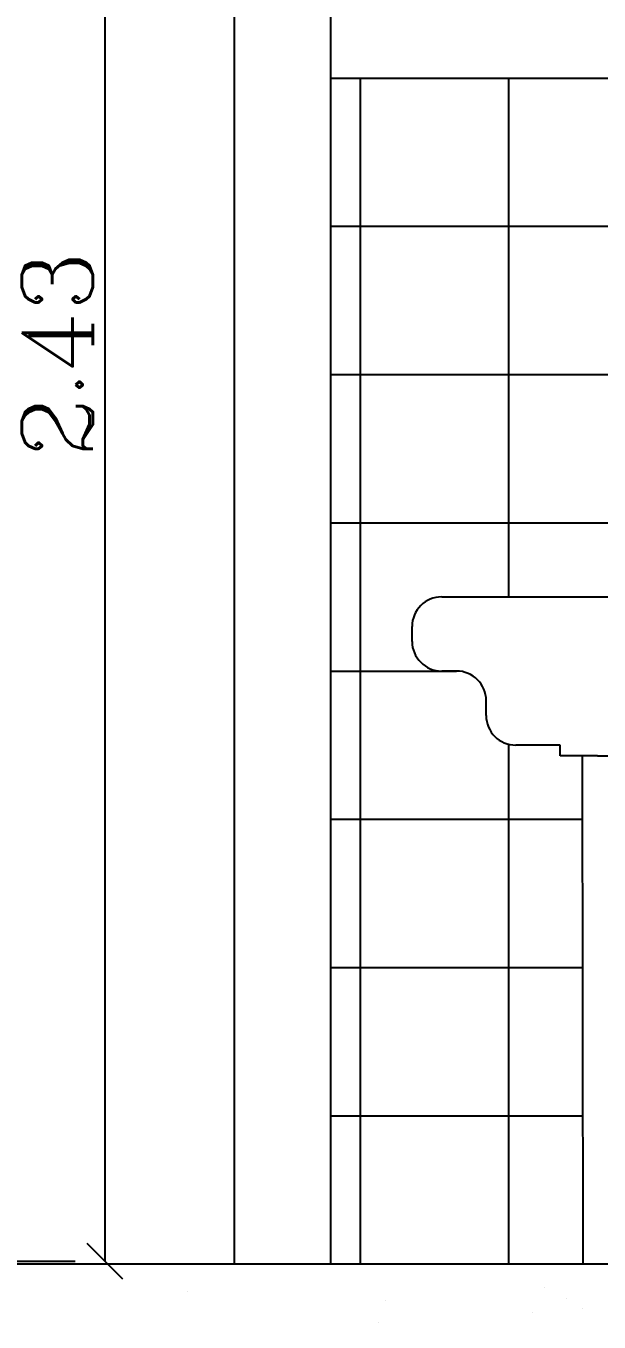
# Model space of a CAD drawing. Extents: x -43 to 70, y -5 to 23.
# Drawn here: x 29.787 to 30.56, y 11.574 to 13.322 of the extents above; entities that cross this region are included whole.
import ezdxf

# ---------------------------------------------------------------- set-up
doc = ezdxf.new("R2010")
doc.units = 0
doc.header["$LTSCALE"] = 20
doc.layers.get('0').update_dxf_attribs({"color": 5, "linetype": 'CONTINUOUS'})
doc.layers.get('DEFPOINTS').update_dxf_attribs({"linetype": 'CONTINUOUS'})
for name, color, linetype in [('AZULEJOS', 30, 'CONTINUOUS'), ('CONTRAPIS', 1, 'CONTINUOUS'), ('COTAS', 244, 'CONTINUOUS'), ('LOUÇA', 5, 'CONTINUOUS'), ('PAREDE', 7, 'CONTINUOUS'), ('TEXTO', 1, 'CONTINUOUS')]:
    doc.layers.add(name, color=color, linetype=linetype)
doc.styles.add('ROMANC', font='romanc')
doc.dimstyles.new('ISO-25', dxfattribs={"dimscale": 0.8, "dimtxt": 0.12, "dimasz": 0.06, "dimexe": 0.05, "dimexo": 0.5, "dimgap": 0.02, "dimtad": 1, "dimtoh": 1, "dimzin": 1, "dimtxsty": 'ROMANC', "dimblk1": 'OBLIQUE', "dimblk2": 'OBLIQUE', "dimsah": 1, "dimcen": 0.12, "dimclrd": 244, "dimclre": 244, "dimclrt": 244, "dimazin": 3, "dimtfac": 1, "dimtdec": 4, "dimtmove": 0, "dimatfit": 3, "dimtvp": 1, "dimtolj": 1, "dimtzin": 0})

# ---------------------------------------------------------------- blocks, each defined once
blk = doc.blocks.new('*X164')
at = {"color": 0, "linetype": 'CONTINUOUS'}
blk.add_line((30.4867, 11.6203), (30.4867, 11.6203), dxfattribs=at)
blk = doc.blocks.new('*X165')
at = {"color": 0, "linetype": 'CONTINUOUS'}
for p, q in [((30.0047, 11.6141), (30.0047, 11.6141)), ((30.2716, 11.6028), (30.2716, 11.6028)), ((30.5158, 11.6055), (30.5158, 11.6055)), ((30.4705, 11.587), (30.4705, 11.587)), ((30.5385, 11.5915), (30.5385, 11.5915)), ((30.2632, 11.5735), (30.2632, 11.5735))]:
    blk.add_line(p, q, dxfattribs=at)
blk = doc.blocks.new('*X166')
at = {"color": 0, "linetype": 'CONTINUOUS'}
blk.add_line((30.4867, 11.6203), (30.4867, 11.6203), dxfattribs=at)
blk = doc.blocks.new('*X167')
at = {"color": 0, "linetype": 'CONTINUOUS'}
for p, q in [((30.0047, 11.6141), (30.0047, 11.6141)), ((30.2716, 11.6028), (30.2716, 11.6028)), ((30.5158, 11.6055), (30.5158, 11.6055)), ((30.4705, 11.587), (30.4705, 11.587)), ((30.5385, 11.5915), (30.5385, 11.5915)), ((30.2632, 11.5735), (30.2632, 11.5735))]:
    blk.add_line(p, q, dxfattribs=at)
blk = doc.blocks.new('*X168')
at = {"color": 0, "linetype": 'CONTINUOUS'}
blk.add_line((30.4867, 11.6203), (30.4867, 11.6203), dxfattribs=at)
blk = doc.blocks.new('*X169')
at = {"color": 0, "linetype": 'CONTINUOUS'}
for p, q in [((30.0047, 11.6141), (30.0047, 11.6141)), ((30.2716, 11.6028), (30.2716, 11.6028)), ((30.5158, 11.6055), (30.5158, 11.6055)), ((30.4705, 11.587), (30.4705, 11.587)), ((30.5385, 11.5915), (30.5385, 11.5915)), ((30.2632, 11.5735), (30.2632, 11.5735))]:
    blk.add_line(p, q, dxfattribs=at)
blk = doc.blocks.new('*X170')
at = {"color": 0, "linetype": 'CONTINUOUS'}
blk.add_line((30.4867, 11.6203), (30.4867, 11.6203), dxfattribs=at)
blk = doc.blocks.new('*X171')
at = {"color": 0, "linetype": 'CONTINUOUS'}
for p, q in [((30.0047, 11.6141), (30.0047, 11.6141)), ((30.2716, 11.6028), (30.2716, 11.6028)), ((30.5158, 11.6055), (30.5158, 11.6055)), ((30.4705, 11.587), (30.4705, 11.587)), ((30.5385, 11.5915), (30.5385, 11.5915)), ((30.2632, 11.5735), (30.2632, 11.5735))]:
    blk.add_line(p, q, dxfattribs=at)
blk = doc.blocks.new('*X172')
at = {"color": 0, "linetype": 'CONTINUOUS'}
blk.add_line((30.4867, 11.6203), (30.4867, 11.6203), dxfattribs=at)
blk = doc.blocks.new('*X173')
at = {"color": 0, "linetype": 'CONTINUOUS'}
for p, q in [((30.0047, 11.6141), (30.0047, 11.6141)), ((30.2716, 11.6028), (30.2716, 11.6028)), ((30.5158, 11.6055), (30.5158, 11.6055)), ((30.4705, 11.587), (30.4705, 11.587)), ((30.5385, 11.5915), (30.5385, 11.5915)), ((30.2632, 11.5735), (30.2632, 11.5735))]:
    blk.add_line(p, q, dxfattribs=at)
blk = doc.blocks.new('*X174')
at = {"color": 0, "linetype": 'CONTINUOUS'}
blk.add_line((30.4867, 11.6203), (30.4867, 11.6203), dxfattribs=at)
blk = doc.blocks.new('*X175')
at = {"color": 0, "linetype": 'CONTINUOUS'}
for p, q in [((30.0047, 11.6141), (30.0047, 11.6141)), ((30.2716, 11.6028), (30.2716, 11.6028)), ((30.5158, 11.6055), (30.5158, 11.6055)), ((30.4705, 11.587), (30.4705, 11.587)), ((30.5385, 11.5915), (30.5385, 11.5915)), ((30.2632, 11.5735), (30.2632, 11.5735))]:
    blk.add_line(p, q, dxfattribs=at)
blk = doc.blocks.new('*X176')
at = {"color": 0, "linetype": 'CONTINUOUS'}
blk.add_line((30.4867, 11.6203), (30.4867, 11.6203), dxfattribs=at)
blk = doc.blocks.new('*X177')
at = {"color": 0, "linetype": 'CONTINUOUS'}
for p, q in [((30.0047, 11.6141), (30.0047, 11.6141)), ((30.2716, 11.6028), (30.2716, 11.6028)), ((30.5158, 11.6055), (30.5158, 11.6055)), ((30.4705, 11.587), (30.4705, 11.587)), ((30.5385, 11.5915), (30.5385, 11.5915)), ((30.2632, 11.5735), (30.2632, 11.5735))]:
    blk.add_line(p, q, dxfattribs=at)
blk = doc.blocks.new('*X178')
at = {"color": 0, "linetype": 'CONTINUOUS'}
blk.add_line((30.4867, 11.6203), (30.4867, 11.6203), dxfattribs=at)
blk = doc.blocks.new('*X179')
at = {"color": 0, "linetype": 'CONTINUOUS'}
for p, q in [((30.0047, 11.6141), (30.0047, 11.6141)), ((30.2716, 11.6028), (30.2716, 11.6028)), ((30.5158, 11.6055), (30.5158, 11.6055)), ((30.4705, 11.587), (30.4705, 11.587)), ((30.5385, 11.5915), (30.5385, 11.5915)), ((30.2632, 11.5735), (30.2632, 11.5735))]:
    blk.add_line(p, q, dxfattribs=at)
blk = doc.blocks.new('*X180')
at = {"color": 0, "linetype": 'CONTINUOUS'}
blk.add_line((30.4867, 11.6203), (30.4867, 11.6203), dxfattribs=at)
blk = doc.blocks.new('*X181')
at = {"color": 0, "linetype": 'CONTINUOUS'}
for p, q in [((30.0047, 11.6141), (30.0047, 11.6141)), ((30.2716, 11.6028), (30.2716, 11.6028)), ((30.5158, 11.6055), (30.5158, 11.6055)), ((30.4705, 11.587), (30.4705, 11.587)), ((30.5385, 11.5915), (30.5385, 11.5915)), ((30.2632, 11.5735), (30.2632, 11.5735))]:
    blk.add_line(p, q, dxfattribs=at)
blk = doc.blocks.new('*X182')
at = {"color": 0, "linetype": 'CONTINUOUS'}
blk.add_line((30.4867, 11.6203), (30.4867, 11.6203), dxfattribs=at)
blk = doc.blocks.new('*X183')
at = {"color": 0, "linetype": 'CONTINUOUS'}
for p, q in [((30.0047, 11.6141), (30.0047, 11.6141)), ((30.2716, 11.6028), (30.2716, 11.6028)), ((30.5158, 11.6055), (30.5158, 11.6055)), ((30.4705, 11.587), (30.4705, 11.587)), ((30.5385, 11.5915), (30.5385, 11.5915)), ((30.2632, 11.5735), (30.2632, 11.5735))]:
    blk.add_line(p, q, dxfattribs=at)
blk = doc.blocks.new('*X184')
at = {"color": 0, "linetype": 'CONTINUOUS'}
blk.add_line((30.4867, 11.6203), (30.4867, 11.6203), dxfattribs=at)
blk = doc.blocks.new('*X185')
at = {"color": 0, "linetype": 'CONTINUOUS'}
for p, q in [((30.0047, 11.6141), (30.0047, 11.6141)), ((30.2716, 11.6028), (30.2716, 11.6028)), ((30.5158, 11.6055), (30.5158, 11.6055)), ((30.4705, 11.587), (30.4705, 11.587)), ((30.5385, 11.5915), (30.5385, 11.5915)), ((30.2632, 11.5735), (30.2632, 11.5735))]:
    blk.add_line(p, q, dxfattribs=at)
blk = doc.blocks.new('*X186')
at = {"color": 0, "linetype": 'CONTINUOUS'}
blk.add_line((30.4867, 11.6203), (30.4867, 11.6203), dxfattribs=at)
blk = doc.blocks.new('*X187')
at = {"color": 0, "linetype": 'CONTINUOUS'}
for p, q in [((30.0047, 11.6141), (30.0047, 11.6141)), ((30.2716, 11.6028), (30.2716, 11.6028)), ((30.5158, 11.6055), (30.5158, 11.6055)), ((30.4705, 11.587), (30.4705, 11.587)), ((30.5385, 11.5915), (30.5385, 11.5915)), ((30.2632, 11.5735), (30.2632, 11.5735))]:
    blk.add_line(p, q, dxfattribs=at)
blk = doc.blocks.new('*X188')
at = {"color": 0, "linetype": 'CONTINUOUS'}
blk.add_line((30.4867, 11.6203), (30.4867, 11.6203), dxfattribs=at)
blk = doc.blocks.new('*X189')
at = {"color": 0, "linetype": 'CONTINUOUS'}
for p, q in [((30.0047, 11.6141), (30.0047, 11.6141)), ((30.2716, 11.6028), (30.2716, 11.6028)), ((30.5158, 11.6055), (30.5158, 11.6055)), ((30.4705, 11.587), (30.4705, 11.587)), ((30.5385, 11.5915), (30.5385, 11.5915)), ((30.2632, 11.5735), (30.2632, 11.5735))]:
    blk.add_line(p, q, dxfattribs=at)
blk = doc.blocks.new('*X190')
at = {"color": 0, "linetype": 'CONTINUOUS'}
blk.add_line((30.4867, 11.6203), (30.4867, 11.6203), dxfattribs=at)
blk = doc.blocks.new('*X191')
at = {"color": 0, "linetype": 'CONTINUOUS'}
for p, q in [((30.0047, 11.6141), (30.0047, 11.6141)), ((30.2716, 11.6028), (30.2716, 11.6028)), ((30.5158, 11.6055), (30.5158, 11.6055)), ((30.4705, 11.587), (30.4705, 11.587)), ((30.5385, 11.5915), (30.5385, 11.5915)), ((30.2632, 11.5735), (30.2632, 11.5735))]:
    blk.add_line(p, q, dxfattribs=at)
blk = doc.blocks.new('*X192')
at = {"color": 0, "linetype": 'CONTINUOUS'}
blk.add_line((30.4867, 11.6203), (30.4867, 11.6203), dxfattribs=at)
blk = doc.blocks.new('*X193')
at = {"color": 0, "linetype": 'CONTINUOUS'}
for p, q in [((30.0047, 11.6141), (30.0047, 11.6141)), ((30.2716, 11.6028), (30.2716, 11.6028)), ((30.5158, 11.6055), (30.5158, 11.6055)), ((30.4705, 11.587), (30.4705, 11.587)), ((30.5385, 11.5915), (30.5385, 11.5915)), ((30.2632, 11.5735), (30.2632, 11.5735))]:
    blk.add_line(p, q, dxfattribs=at)
blk = doc.blocks.new('*X194')
at = {"color": 0, "linetype": 'CONTINUOUS'}
blk.add_line((30.4867, 11.6203), (30.4867, 11.6203), dxfattribs=at)
blk = doc.blocks.new('*X195')
at = {"color": 0, "linetype": 'CONTINUOUS'}
for p, q in [((30.0047, 11.6141), (30.0047, 11.6141)), ((30.2716, 11.6028), (30.2716, 11.6028)), ((30.5158, 11.6055), (30.5158, 11.6055)), ((30.4705, 11.587), (30.4705, 11.587)), ((30.5385, 11.5915), (30.5385, 11.5915)), ((30.2632, 11.5735), (30.2632, 11.5735))]:
    blk.add_line(p, q, dxfattribs=at)
blk = doc.blocks.new('*X196')
at = {"color": 0, "linetype": 'CONTINUOUS'}
blk.add_line((30.4867, 11.6203), (30.4867, 11.6203), dxfattribs=at)
blk = doc.blocks.new('*X197')
at = {"color": 0, "linetype": 'CONTINUOUS'}
for p, q in [((30.0047, 11.6141), (30.0047, 11.6141)), ((30.2716, 11.6028), (30.2716, 11.6028)), ((30.5158, 11.6055), (30.5158, 11.6055)), ((30.4705, 11.587), (30.4705, 11.587)), ((30.5385, 11.5915), (30.5385, 11.5915)), ((30.2632, 11.5735), (30.2632, 11.5735))]:
    blk.add_line(p, q, dxfattribs=at)
blk = doc.blocks.new('*X198')
at = {"color": 0, "linetype": 'CONTINUOUS'}
blk.add_line((30.4867, 11.6203), (30.4867, 11.6203), dxfattribs=at)
blk = doc.blocks.new('*X199')
at = {"color": 0, "linetype": 'CONTINUOUS'}
for p, q in [((30.0047, 11.6141), (30.0047, 11.6141)), ((30.2716, 11.6028), (30.2716, 11.6028)), ((30.5158, 11.6055), (30.5158, 11.6055)), ((30.4705, 11.587), (30.4705, 11.587)), ((30.5385, 11.5915), (30.5385, 11.5915)), ((30.2632, 11.5735), (30.2632, 11.5735))]:
    blk.add_line(p, q, dxfattribs=at)
blk = doc.blocks.new('*X200')
at = {"color": 0, "linetype": 'CONTINUOUS'}
blk.add_line((30.4867, 11.6203), (30.4867, 11.6203), dxfattribs=at)
blk = doc.blocks.new('*X201')
at = {"color": 0, "linetype": 'CONTINUOUS'}
for p, q in [((30.0047, 11.6141), (30.0047, 11.6141)), ((30.2716, 11.6028), (30.2716, 11.6028)), ((30.5158, 11.6055), (30.5158, 11.6055)), ((30.4705, 11.587), (30.4705, 11.587)), ((30.5385, 11.5915), (30.5385, 11.5915)), ((30.2632, 11.5735), (30.2632, 11.5735))]:
    blk.add_line(p, q, dxfattribs=at)
blk = doc.blocks.new('*X202')
at = {"color": 0, "linetype": 'CONTINUOUS'}
blk.add_line((30.4867, 11.6203), (30.4867, 11.6203), dxfattribs=at)
blk = doc.blocks.new('*X203')
at = {"color": 0, "linetype": 'CONTINUOUS'}
for p, q in [((30.0047, 11.6141), (30.0047, 11.6141)), ((30.2716, 11.6028), (30.2716, 11.6028)), ((30.5158, 11.6055), (30.5158, 11.6055)), ((30.4705, 11.587), (30.4705, 11.587)), ((30.5385, 11.5915), (30.5385, 11.5915)), ((30.2632, 11.5735), (30.2632, 11.5735))]:
    blk.add_line(p, q, dxfattribs=at)
blk = doc.blocks.new('*X204')
at = {"color": 0, "linetype": 'CONTINUOUS'}
blk.add_line((30.4867, 11.6203), (30.4867, 11.6203), dxfattribs=at)
blk = doc.blocks.new('*X205')
at = {"color": 0, "linetype": 'CONTINUOUS'}
for p, q in [((30.0047, 11.6141), (30.0047, 11.6141)), ((30.2716, 11.6028), (30.2716, 11.6028)), ((30.5158, 11.6055), (30.5158, 11.6055)), ((30.4705, 11.587), (30.4705, 11.587)), ((30.5385, 11.5915), (30.5385, 11.5915)), ((30.2632, 11.5735), (30.2632, 11.5735))]:
    blk.add_line(p, q, dxfattribs=at)
blk = doc.blocks.new('*X206')
at = {"color": 0, "linetype": 'CONTINUOUS'}
blk.add_line((30.4867, 11.6203), (30.4867, 11.6203), dxfattribs=at)
blk = doc.blocks.new('*X207')
at = {"color": 0, "linetype": 'CONTINUOUS'}
for p, q in [((30.0047, 11.6141), (30.0047, 11.6141)), ((30.2716, 11.6028), (30.2716, 11.6028)), ((30.5158, 11.6055), (30.5158, 11.6055)), ((30.4705, 11.587), (30.4705, 11.587)), ((30.5385, 11.5915), (30.5385, 11.5915)), ((30.2632, 11.5735), (30.2632, 11.5735))]:
    blk.add_line(p, q, dxfattribs=at)
blk = doc.blocks.new('*X208')
at = {"color": 0, "linetype": 'CONTINUOUS'}
blk.add_line((30.4867, 11.6203), (30.4867, 11.6203), dxfattribs=at)
blk = doc.blocks.new('*X209')
at = {"color": 0, "linetype": 'CONTINUOUS'}
for p, q in [((30.0047, 11.6141), (30.0047, 11.6141)), ((30.2716, 11.6028), (30.2716, 11.6028)), ((30.5158, 11.6055), (30.5158, 11.6055)), ((30.4705, 11.587), (30.4705, 11.587)), ((30.5385, 11.5915), (30.5385, 11.5915)), ((30.2632, 11.5735), (30.2632, 11.5735))]:
    blk.add_line(p, q, dxfattribs=at)
blk = doc.blocks.new('*X210')
at = {"color": 0, "linetype": 'CONTINUOUS'}
blk.add_line((30.4867, 11.6203), (30.4867, 11.6203), dxfattribs=at)
blk = doc.blocks.new('*X211')
at = {"color": 0, "linetype": 'CONTINUOUS'}
for p, q in [((30.0047, 11.6141), (30.0047, 11.6141)), ((30.2716, 11.6028), (30.2716, 11.6028)), ((30.5158, 11.6055), (30.5158, 11.6055)), ((30.4705, 11.587), (30.4705, 11.587)), ((30.5385, 11.5915), (30.5385, 11.5915)), ((30.2632, 11.5735), (30.2632, 11.5735))]:
    blk.add_line(p, q, dxfattribs=at)
blk = doc.blocks.new('*X212')
at = {"color": 0, "linetype": 'CONTINUOUS'}
blk.add_line((30.4867, 11.6203), (30.4867, 11.6203), dxfattribs=at)
blk = doc.blocks.new('*X213')
at = {"color": 0, "linetype": 'CONTINUOUS'}
for p, q in [((30.0047, 11.6141), (30.0047, 11.6141)), ((30.2716, 11.6028), (30.2716, 11.6028)), ((30.5158, 11.6055), (30.5158, 11.6055)), ((30.4705, 11.587), (30.4705, 11.587)), ((30.5385, 11.5915), (30.5385, 11.5915)), ((30.2632, 11.5735), (30.2632, 11.5735))]:
    blk.add_line(p, q, dxfattribs=at)
blk = doc.blocks.new('*X214')
at = {"color": 0, "linetype": 'CONTINUOUS'}
blk.add_line((30.4867, 11.6203), (30.4867, 11.6203), dxfattribs=at)
blk = doc.blocks.new('*X215')
at = {"color": 0, "linetype": 'CONTINUOUS'}
for p, q in [((30.0047, 11.6141), (30.0047, 11.6141)), ((30.2716, 11.6028), (30.2716, 11.6028)), ((30.5158, 11.6055), (30.5158, 11.6055)), ((30.4705, 11.587), (30.4705, 11.587)), ((30.5385, 11.5915), (30.5385, 11.5915)), ((30.2632, 11.5735), (30.2632, 11.5735))]:
    blk.add_line(p, q, dxfattribs=at)
blk = doc.blocks.new('*X216')
at = {"color": 0, "linetype": 'CONTINUOUS'}
blk.add_line((30.4867, 11.6203), (30.4867, 11.6203), dxfattribs=at)
blk = doc.blocks.new('*X217')
at = {"color": 0, "linetype": 'CONTINUOUS'}
for p, q in [((30.0047, 11.6141), (30.0047, 11.6141)), ((30.2716, 11.6028), (30.2716, 11.6028)), ((30.5158, 11.6055), (30.5158, 11.6055)), ((30.4705, 11.587), (30.4705, 11.587)), ((30.5385, 11.5915), (30.5385, 11.5915)), ((30.2632, 11.5735), (30.2632, 11.5735))]:
    blk.add_line(p, q, dxfattribs=at)
blk = doc.blocks.new('*X218')
at = {"color": 0, "linetype": 'CONTINUOUS'}
blk.add_line((30.4867, 11.6203), (30.4867, 11.6203), dxfattribs=at)
blk = doc.blocks.new('*X219')
at = {"color": 0, "linetype": 'CONTINUOUS'}
for p, q in [((30.0047, 11.6141), (30.0047, 11.6141)), ((30.2716, 11.6028), (30.2716, 11.6028)), ((30.5158, 11.6055), (30.5158, 11.6055)), ((30.4705, 11.587), (30.4705, 11.587)), ((30.5385, 11.5915), (30.5385, 11.5915)), ((30.2632, 11.5735), (30.2632, 11.5735))]:
    blk.add_line(p, q, dxfattribs=at)
blk = doc.blocks.new('_OBLIQUE')
at = {"color": 0, "linetype": 'BYBLOCK'}
blk.add_line((-0.5, -0.5), (0.5, 0.5), dxfattribs=at)
blk = doc.blocks.new('*D206')
at = {"color": 244, "linetype": 'BYBLOCK'}
for p, q in [((29.6358, 14.1026), (29.8537, 14.1026)), ((29.8937, 14.1026), (29.8937, 11.6559)), ((29.668, 11.6559), (29.8537, 11.6559))]:
    blk.add_line(p, q, dxfattribs=at)
at = {"layer": 'DEFPOINTS', "color": 0, "linetype": 'BYBLOCK'}
for p in [(30.0358, 14.1026), (29.8937, 11.6559), (30.068, 11.6559)]:
    blk.add_point(p, dxfattribs=at)
at = {"color": 244, "linetype": 'BYBLOCK', "xscale": 0.048, "yscale": 0.048, "zscale": 0.048}
for p, rotation in [((29.8937, 14.1026), 90), ((29.8937, 11.6559), 270)]:
    blk.add_blockref('_OBLIQUE', p, dxfattribs=dict(at, rotation=rotation))
at = {"color": 244, "linetype": 'BYBLOCK', "insert": (29.8297, 12.8793), "char_height": 0.096, "attachment_point": 5, "rotation": 90, "style": 'ROMANC'}
blk.add_mtext('\\A1;{2.43}', dxfattribs=at)

msp = doc.modelspace()

# ---------------------------------------------------------------- linework, layer by layer
at = {"layer": 'AZULEJOS'}
for p, q in [((30.198, 13.2519), (32.038, 13.2519)), ((30.198, 13.0519), (32.038, 13.0519)), ((30.198, 12.8519), (32.038, 12.8519)), ((30.198, 12.6519), (32.038, 12.6519)), ((30.198, 12.4519), (30.368, 12.4519)), ((30.198, 12.2519), (30.5376, 12.2519)), ((30.198, 12.0519), (30.5379, 12.0519)), ((30.198, 11.8519), (30.5381, 11.8519)), ((30.198, 11.6519), (32.038, 11.6519))]:
    msp.add_line(p, q, dxfattribs=at)
at = {"layer": 'CONTRAPIS'}
msp.add_line((26.168, 11.6519), (31.338, 11.6519), dxfattribs=at)
at = {"layer": 'LOUÇA'}
for p, q in [((30.348, 12.5519), (30.768, 12.5519)), ((30.308, 12.4919), (30.308, 12.5119)), ((30.368, 12.4519), (30.348, 12.4519)), ((30.408, 12.3919), (30.408, 12.4119)), ((30.508, 12.3519), (30.448, 12.3519)), ((30.508, 12.3374), (30.508, 12.3519)), ((30.558, 12.3374), (30.508, 12.3374)), ((30.558, 12.3374), (30.608, 12.3374))]:
    msp.add_line(p, q, dxfattribs=at)
for centre, start, end in [((30.348, 12.5119), 90, 180), ((30.348, 12.4919), 180, 270), ((30.368, 12.4119), 0, 90), ((30.448, 12.3919), 180, 270)]:
    msp.add_arc(centre, 0.04, start, end, dxfattribs=at)
at = {"layer": 'PAREDE'}
for p, q in [((30.068, 13.7519), (30.068, 11.6519)), ((30.198, 13.7519), (30.198, 11.6519)), ((30.068, 11.6519), (30.198, 11.6519))]:
    msp.add_line(p, q, dxfattribs=at)
at = {"layer": 'PAREDE', "color": 30}
for p, q in [((30.238, 13.2519), (30.238, 11.6519)), ((30.438, 13.2519), (30.438, 12.5519)), ((30.438, 12.3532), (30.438, 11.6519))]:
    msp.add_line(p, q, dxfattribs=at)
at = {"layer": 'TEXTO', "color": 1, "linetype": 'CONTINUOUS'}
msp.add_line((30.5375, 12.3374), (30.5384, 11.6519), dxfattribs=at)

# ---------------------------------------------------------------- block references
at = {"layer": 'TEXTO', "color": 30, "linetype": 'CONTINUOUS'}
for name in ['*X165', '*X167', '*X169', '*X171', '*X173', '*X175', '*X177', '*X179', '*X181', '*X183', '*X185', '*X187', '*X189', '*X191', '*X193', '*X195', '*X197', '*X199', '*X201', '*X203', '*X205', '*X207', '*X209', '*X211', '*X213', '*X215', '*X217', '*X219', '*X164', '*X166', '*X168', '*X170', '*X172', '*X174', '*X176', '*X178', '*X180', '*X182', '*X184', '*X186', '*X188', '*X190', '*X192', '*X194', '*X196', '*X198', '*X200', '*X202', '*X204', '*X206', '*X208', '*X210', '*X212', '*X214', '*X216', '*X218']:
    msp.add_blockref(name, (0, 0), dxfattribs=at)

# ---------------------------------------------------------------- dimensions: what is measured, and where the dimension line sits
at = {"layer": 'COTAS', "color": 30, "linetype": 'CONTINUOUS'}
dim = msp.add_linear_dim(base=(29.8937, 11.6559), p1=(30.0358, 14.1026), p2=(30.068, 11.6559), angle=90, text='{2.43}', dimstyle='ISO-25', dxfattribs=at)
dim.commit()
dim.dimension.update_dxf_attribs({"geometry": '*D206', "text_midpoint": (29.8297, 12.8793)})

doc.saveas('drawing.dxf')
